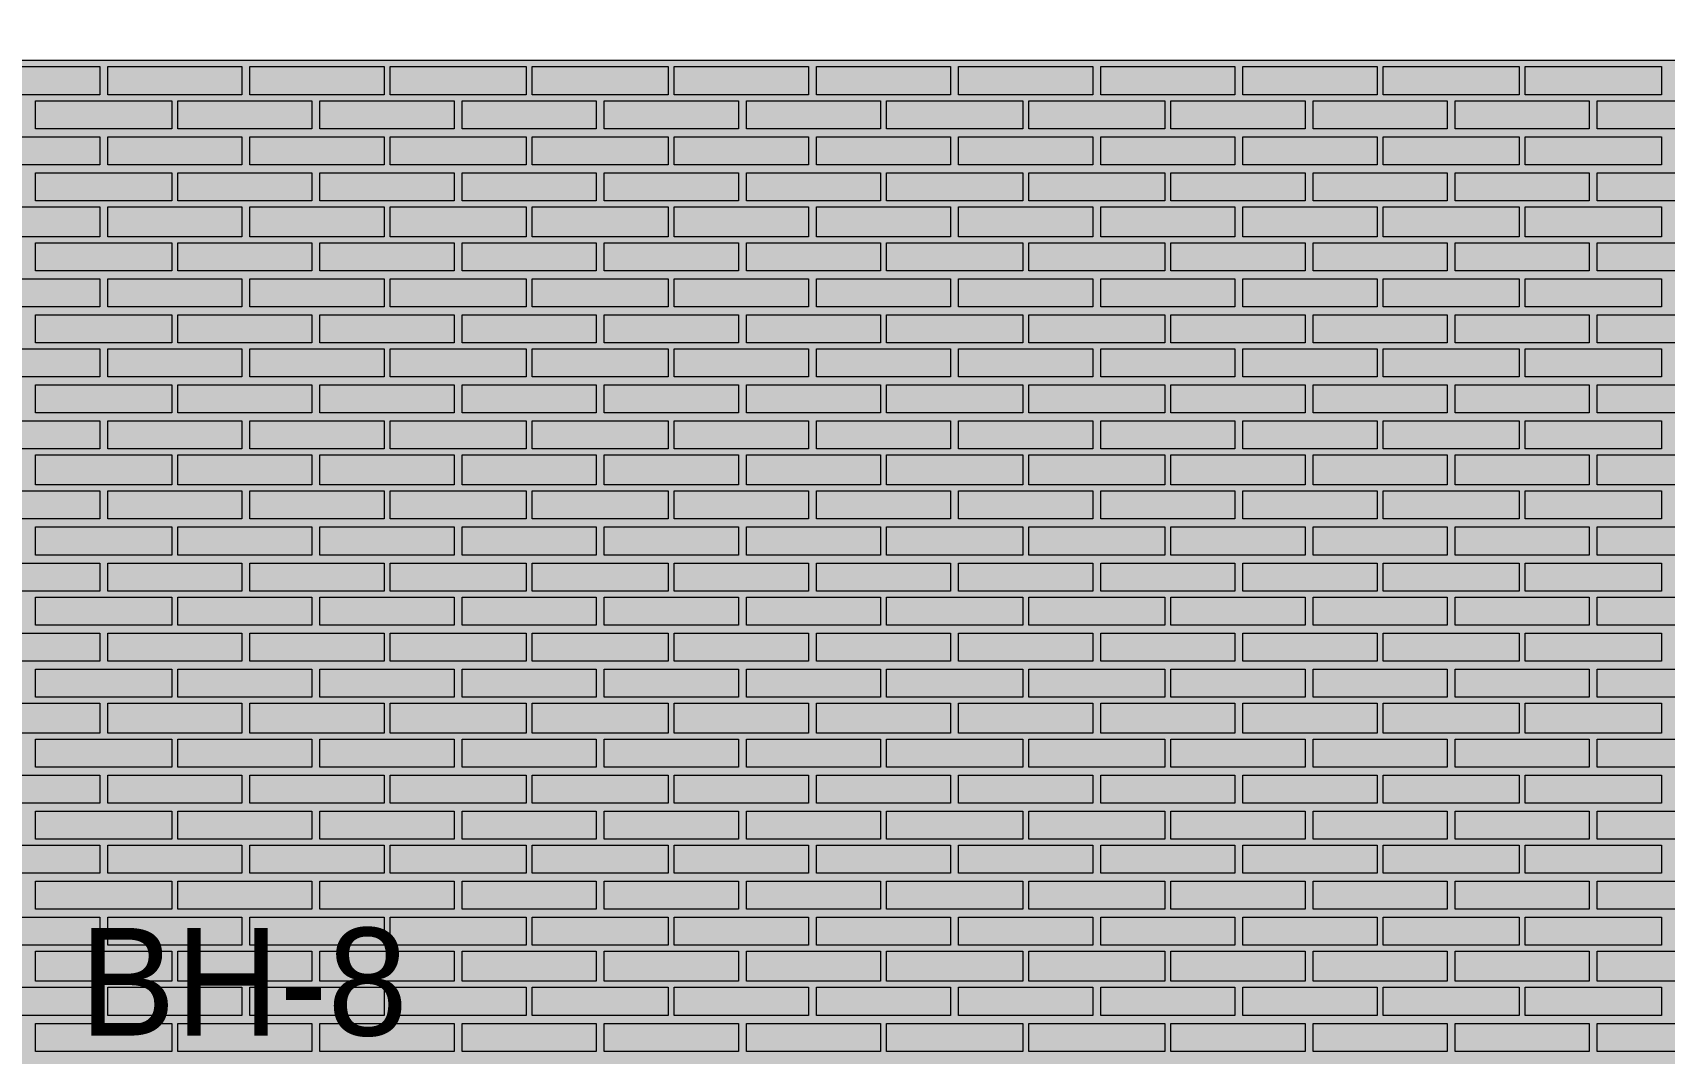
# Model space of a CAD drawing. Header units: millimetres. Extents: x -28928 to 100580, y -22867 to 36490.
# Drawn here: x -728 to 2720, y 27991 to 30148 of the extents above; entities that cross this region are included whole.
import ezdxf

# ---------------------------------------------------------------- set-up
doc = ezdxf.new("R2010")
doc.units = ezdxf.units.MM
doc.layers.add('PDF _Геометрия', color=7, linetype='Continuous', true_color=0x8f8e8d)
doc.layers.add('PDF _Сплошная заливка', color=7, linetype='Continuous', true_color=0xffffff)
doc.layers.add('PDF _Текст', color=7, linetype='Continuous')

msp = doc.modelspace()

# ---------------------------------------------------------------- hatches: boundary and pattern name
at = {"layer": 'PDF _Сплошная заливка', "true_color": 0xdcd6cf, "transparency": 33554559}
msp.add_hatch(color=254, dxfattribs=at).paths.add_polyline_path([(-18676.6, 16343.4), (-18676.6, 19592.6), (-17276.3, 19592.6), (-17276.3, 16343.4), (19112.6, 16343.4), (19112.6, 30089.1), (-21853.9, 30089.1), (-21853.9, 16343.4), (-21375.9, 16343.4), (-21375.9, 19592.6), (-19277.4, 19592.6), (-19277.4, 16343.4)])

# ---------------------------------------------------------------- linework, layer by layer
at = {"layer": 'PDF _Геометрия', "color": 7, "lineweight": 9}
msp.add_lwpolyline([(82320.3, 30089.1), (82320.3, 30207.6), (82320.3, 30089.1), (-21934.3, 30089.1), (-21934.3, 30207.6), (82320.3, 30207.6)], dxfattribs=at)
at = {"layer": 'PDF _Геометрия', "lineweight": 9}
for points in [[(-585.9, 30076.4), (-585.9, 30017.2), (-869.3, 30017.2), (-869.3, 30076.4)], [(-285.5, 30076.4), (-285.5, 30017.2), (-568.9, 30017.2), (-568.9, 30076.4)], [(14.9, 30076.4), (14.9, 30017.2), (-268.6, 30017.2), (-268.6, 30076.4)], [(315.3, 30076.4), (315.3, 30017.2), (27.6, 30017.2), (27.6, 30076.4)], [(615.7, 30076.4), (615.7, 30017.2), (328, 30017.2), (328, 30076.4)], [(911.8, 30076.4), (911.8, 30017.2), (628.4, 30017.2), (628.4, 30076.4)], [(1212.2, 30076.4), (1212.2, 30017.2), (928.7, 30017.2), (928.7, 30076.4)], [(1512.6, 30076.4), (1512.6, 30017.2), (1229.1, 30017.2), (1229.1, 30076.4)], [(1813, 30076.4), (1813, 30017.2), (1529.5, 30017.2), (1529.5, 30076.4)], [(2113.4, 30076.4), (2113.4, 30017.2), (1829.9, 30017.2), (1829.9, 30076.4)], [(2413.7, 30076.4), (2413.7, 30017.2), (2126.1, 30017.2), (2126.1, 30076.4)], [(2714.1, 30076.4), (2714.1, 30017.2), (2426.4, 30017.2), (2426.4, 30076.4)], [(-433.6, 29945.3), (-577.4, 29945.3), (-721.3, 29945.3), (-721.3, 30004.5), (-577.4, 30004.5), (-433.6, 30004.5)], [(-137.4, 29945.3), (-277, 29945.3), (-420.9, 29945.3), (-420.9, 30004.5), (-277, 30004.5), (-137.4, 30004.5)], [(163, 29945.3), (23.4, 29945.3), (-120.5, 29945.3), (-120.5, 30004.5), (23.4, 30004.5), (163, 30004.5)], [(463.4, 29945.3), (323.7, 29945.3), (179.9, 29945.3), (179.9, 30004.5), (323.7, 30004.5), (463.4, 30004.5)], [(763.7, 29945.3), (619.9, 29945.3), (480.3, 29945.3), (480.3, 30004.5), (619.9, 30004.5), (763.7, 30004.5)], [(1064.1, 29945.3), (920.3, 29945.3), (780.7, 29945.3), (780.7, 30004.5), (920.3, 30004.5), (1064.1, 30004.5)], [(1364.5, 29945.3), (1220.7, 29945.3), (1076.8, 29945.3), (1076.8, 30004.5), (1220.7, 30004.5), (1364.5, 30004.5)], [(1664.9, 29945.3), (1521.1, 29945.3), (1377.2, 29945.3), (1377.2, 30004.5), (1521.1, 30004.5), (1664.9, 30004.5)], [(1961.1, 29945.3), (1821.4, 29945.3), (1677.6, 29945.3), (1677.6, 30004.5), (1821.4, 30004.5), (1961.1, 30004.5)], [(2261.4, 29945.3), (2121.8, 29945.3), (1978, 29945.3), (1978, 30004.5), (2121.8, 30004.5), (2261.4, 30004.5)], [(2561.8, 29945.3), (2422.2, 29945.3), (2278.4, 29945.3), (2278.4, 30004.5), (2422.2, 30004.5), (2561.8, 30004.5)], [(2862.2, 29945.3), (2718.4, 29945.3), (2578.7, 29945.3), (2578.7, 30004.5), (2718.4, 30004.5), (2862.2, 30004.5)], [(-585.9, 29928.4), (-585.9, 29869.1), (-869.3, 29869.1), (-869.3, 29928.4)], [(-285.5, 29928.4), (-285.5, 29869.1), (-568.9, 29869.1), (-568.9, 29928.4)], [(14.9, 29928.4), (14.9, 29869.1), (-268.6, 29869.1), (-268.6, 29928.4)], [(315.3, 29928.4), (315.3, 29869.1), (27.6, 29869.1), (27.6, 29928.4)], [(615.7, 29928.4), (615.7, 29869.1), (328, 29869.1), (328, 29928.4)], [(911.8, 29928.4), (911.8, 29869.1), (628.4, 29869.1), (628.4, 29928.4)], [(1212.2, 29928.4), (1212.2, 29869.1), (928.7, 29869.1), (928.7, 29928.4)], [(1512.6, 29928.4), (1512.6, 29869.1), (1229.1, 29869.1), (1229.1, 29928.4)], [(1813, 29928.4), (1813, 29869.1), (1529.5, 29869.1), (1529.5, 29928.4)], [(2113.4, 29928.4), (2113.4, 29869.1), (1829.9, 29869.1), (1829.9, 29928.4)], [(2413.7, 29928.4), (2413.7, 29869.1), (2126.1, 29869.1), (2126.1, 29928.4)], [(2714.1, 29928.4), (2714.1, 29869.1), (2426.4, 29869.1), (2426.4, 29928.4)], [(-433.6, 29793), (-577.4, 29793), (-721.3, 29793), (-721.3, 29852.2), (-577.4, 29852.2), (-433.6, 29852.2)], [(-137.4, 29793), (-277, 29793), (-420.9, 29793), (-420.9, 29852.2), (-277, 29852.2), (-137.4, 29852.2)], [(163, 29793), (23.4, 29793), (-120.5, 29793), (-120.5, 29852.2), (23.4, 29852.2), (163, 29852.2)], [(463.4, 29793), (323.7, 29793), (179.9, 29793), (179.9, 29852.2), (323.7, 29852.2), (463.4, 29852.2)], [(763.7, 29793), (619.9, 29793), (480.3, 29793), (480.3, 29852.2), (619.9, 29852.2), (763.7, 29852.2)], [(1064.1, 29793), (920.3, 29793), (780.7, 29793), (780.7, 29852.2), (920.3, 29852.2), (1064.1, 29852.2)], [(1364.5, 29793), (1220.7, 29793), (1076.8, 29793), (1076.8, 29852.2), (1220.7, 29852.2), (1364.5, 29852.2)], [(1664.9, 29793), (1521.1, 29793), (1377.2, 29793), (1377.2, 29852.2), (1521.1, 29852.2), (1664.9, 29852.2)], [(1961.1, 29793), (1821.4, 29793), (1677.6, 29793), (1677.6, 29852.2), (1821.4, 29852.2), (1961.1, 29852.2)], [(2261.4, 29793), (2121.8, 29793), (1978, 29793), (1978, 29852.2), (2121.8, 29852.2), (2261.4, 29852.2)], [(2561.8, 29793), (2422.2, 29793), (2278.4, 29793), (2278.4, 29852.2), (2422.2, 29852.2), (2561.8, 29852.2)], [(2862.2, 29793), (2718.4, 29793), (2578.7, 29793), (2578.7, 29852.2), (2718.4, 29852.2), (2862.2, 29852.2)], [(-585.9, 29780.3), (-585.9, 29716.8), (-869.3, 29716.8), (-869.3, 29780.3)], [(-285.5, 29780.3), (-285.5, 29716.8), (-568.9, 29716.8), (-568.9, 29780.3)], [(14.9, 29780.3), (14.9, 29716.8), (-268.6, 29716.8), (-268.6, 29780.3)], [(315.3, 29780.3), (315.3, 29716.8), (27.6, 29716.8), (27.6, 29780.3)], [(615.7, 29780.3), (615.7, 29716.8), (328, 29716.8), (328, 29780.3)], [(911.8, 29780.3), (911.8, 29716.8), (628.4, 29716.8), (628.4, 29780.3)], [(1212.2, 29780.3), (1212.2, 29716.8), (928.7, 29716.8), (928.7, 29780.3)], [(1512.6, 29780.3), (1512.6, 29716.8), (1229.1, 29716.8), (1229.1, 29780.3)], [(1813, 29780.3), (1813, 29716.8), (1529.5, 29716.8), (1529.5, 29780.3)], [(2113.4, 29780.3), (2113.4, 29716.8), (1829.9, 29716.8), (1829.9, 29780.3)], [(2413.7, 29780.3), (2413.7, 29716.8), (2126.1, 29716.8), (2126.1, 29780.3)], [(2714.1, 29780.3), (2714.1, 29716.8), (2426.4, 29716.8), (2426.4, 29780.3)], [(-433.6, 29644.9), (-577.4, 29644.9), (-721.3, 29644.9), (-721.3, 29704.1), (-577.4, 29704.1), (-433.6, 29704.1)], [(-137.4, 29644.9), (-277, 29644.9), (-420.9, 29644.9), (-420.9, 29704.1), (-277, 29704.1), (-137.4, 29704.1)], [(163, 29644.9), (23.4, 29644.9), (-120.5, 29644.9), (-120.5, 29704.1), (23.4, 29704.1), (163, 29704.1)], [(463.4, 29644.9), (323.7, 29644.9), (179.9, 29644.9), (179.9, 29704.1), (323.7, 29704.1), (463.4, 29704.1)], [(763.7, 29644.9), (619.9, 29644.9), (480.3, 29644.9), (480.3, 29704.1), (619.9, 29704.1), (763.7, 29704.1)], [(1064.1, 29644.9), (920.3, 29644.9), (780.7, 29644.9), (780.7, 29704.1), (920.3, 29704.1), (1064.1, 29704.1)], [(1364.5, 29644.9), (1220.7, 29644.9), (1076.8, 29644.9), (1076.8, 29704.1), (1220.7, 29704.1), (1364.5, 29704.1)], [(1664.9, 29644.9), (1521.1, 29644.9), (1377.2, 29644.9), (1377.2, 29704.1), (1521.1, 29704.1), (1664.9, 29704.1)], [(1961.1, 29644.9), (1821.4, 29644.9), (1677.6, 29644.9), (1677.6, 29704.1), (1821.4, 29704.1), (1961.1, 29704.1)], [(2261.4, 29644.9), (2121.8, 29644.9), (1978, 29644.9), (1978, 29704.1), (2121.8, 29704.1), (2261.4, 29704.1)], [(2561.8, 29644.9), (2422.2, 29644.9), (2278.4, 29644.9), (2278.4, 29704.1), (2422.2, 29704.1), (2561.8, 29704.1)], [(2862.2, 29644.9), (2718.4, 29644.9), (2578.7, 29644.9), (2578.7, 29704.1), (2718.4, 29704.1), (2862.2, 29704.1)], [(-585.9, 29628), (-585.9, 29568.7), (-869.3, 29568.7), (-869.3, 29628)], [(-285.5, 29628), (-285.5, 29568.7), (-568.9, 29568.7), (-568.9, 29628)], [(14.9, 29628), (14.9, 29568.7), (-268.6, 29568.7), (-268.6, 29628)], [(315.3, 29628), (315.3, 29568.7), (27.6, 29568.7), (27.6, 29628)], [(615.7, 29628), (615.7, 29568.7), (328, 29568.7), (328, 29628)], [(911.8, 29628), (911.8, 29568.7), (628.4, 29568.7), (628.4, 29628)], [(1212.2, 29628), (1212.2, 29568.7), (928.7, 29568.7), (928.7, 29628)], [(1512.6, 29628), (1512.6, 29568.7), (1229.1, 29568.7), (1229.1, 29628)], [(1813, 29628), (1813, 29568.7), (1529.5, 29568.7), (1529.5, 29628)], [(2113.4, 29628), (2113.4, 29568.7), (1829.9, 29568.7), (1829.9, 29628)], [(2413.7, 29628), (2413.7, 29568.7), (2126.1, 29568.7), (2126.1, 29628)], [(2714.1, 29628), (2714.1, 29568.7), (2426.4, 29568.7), (2426.4, 29628)], [(-433.6, 29492.6), (-577.4, 29492.6), (-721.3, 29492.6), (-721.3, 29551.8), (-577.4, 29551.8), (-433.6, 29551.8)], [(-137.4, 29492.6), (-277, 29492.6), (-420.9, 29492.6), (-420.9, 29551.8), (-277, 29551.8), (-137.4, 29551.8)], [(163, 29492.6), (23.4, 29492.6), (-120.5, 29492.6), (-120.5, 29551.8), (23.4, 29551.8), (163, 29551.8)], [(463.4, 29492.6), (323.7, 29492.6), (179.9, 29492.6), (179.9, 29551.8), (323.7, 29551.8), (463.4, 29551.8)], [(763.7, 29492.6), (619.9, 29492.6), (480.3, 29492.6), (480.3, 29551.8), (619.9, 29551.8), (763.7, 29551.8)], [(1064.1, 29492.6), (920.3, 29492.6), (780.7, 29492.6), (780.7, 29551.8), (920.3, 29551.8), (1064.1, 29551.8)], [(1364.5, 29492.6), (1220.7, 29492.6), (1076.8, 29492.6), (1076.8, 29551.8), (1220.7, 29551.8), (1364.5, 29551.8)], [(1664.9, 29492.6), (1521.1, 29492.6), (1377.2, 29492.6), (1377.2, 29551.8), (1521.1, 29551.8), (1664.9, 29551.8)], [(1961.1, 29492.6), (1821.4, 29492.6), (1677.6, 29492.6), (1677.6, 29551.8), (1821.4, 29551.8), (1961.1, 29551.8)], [(2261.4, 29492.6), (2121.8, 29492.6), (1978, 29492.6), (1978, 29551.8), (2121.8, 29551.8), (2261.4, 29551.8)], [(2561.8, 29492.6), (2422.2, 29492.6), (2278.4, 29492.6), (2278.4, 29551.8), (2422.2, 29551.8), (2561.8, 29551.8)], [(2862.2, 29492.6), (2718.4, 29492.6), (2578.7, 29492.6), (2578.7, 29551.8), (2718.4, 29551.8), (2862.2, 29551.8)], [(-585.9, 29479.9), (-585.9, 29420.7), (-869.3, 29420.7), (-869.3, 29479.9)], [(-285.5, 29479.9), (-285.5, 29420.7), (-568.9, 29420.7), (-568.9, 29479.9)], [(14.9, 29479.9), (14.9, 29420.7), (-268.6, 29420.7), (-268.6, 29479.9)], [(315.3, 29479.9), (315.3, 29420.7), (27.6, 29420.7), (27.6, 29479.9)], [(615.7, 29479.9), (615.7, 29420.7), (328, 29420.7), (328, 29479.9)], [(911.8, 29479.9), (911.8, 29420.7), (628.4, 29420.7), (628.4, 29479.9)], [(1212.2, 29479.9), (1212.2, 29420.7), (928.7, 29420.7), (928.7, 29479.9)], [(1512.6, 29479.9), (1512.6, 29420.7), (1229.1, 29420.7), (1229.1, 29479.9)], [(1813, 29479.9), (1813, 29420.7), (1529.5, 29420.7), (1529.5, 29479.9)], [(2113.4, 29479.9), (2113.4, 29420.7), (1829.9, 29420.7), (1829.9, 29479.9)], [(2413.7, 29479.9), (2413.7, 29420.7), (2126.1, 29420.7), (2126.1, 29479.9)], [(2714.1, 29479.9), (2714.1, 29420.7), (2426.4, 29420.7), (2426.4, 29479.9)], [(-433.6, 29344.5), (-577.4, 29344.5), (-721.3, 29344.5), (-721.3, 29403.7), (-577.4, 29403.7), (-433.6, 29403.7)], [(-137.4, 29344.5), (-277, 29344.5), (-420.9, 29344.5), (-420.9, 29403.7), (-277, 29403.7), (-137.4, 29403.7)], [(163, 29344.5), (23.4, 29344.5), (-120.5, 29344.5), (-120.5, 29403.7), (23.4, 29403.7), (163, 29403.7)], [(463.4, 29344.5), (323.7, 29344.5), (179.9, 29344.5), (179.9, 29403.7), (323.7, 29403.7), (463.4, 29403.7)], [(763.7, 29344.5), (619.9, 29344.5), (480.3, 29344.5), (480.3, 29403.7), (619.9, 29403.7), (763.7, 29403.7)], [(1064.1, 29344.5), (920.3, 29344.5), (780.7, 29344.5), (780.7, 29403.7), (920.3, 29403.7), (1064.1, 29403.7)], [(1364.5, 29344.5), (1220.7, 29344.5), (1076.8, 29344.5), (1076.8, 29403.7), (1220.7, 29403.7), (1364.5, 29403.7)], [(1664.9, 29344.5), (1521.1, 29344.5), (1377.2, 29344.5), (1377.2, 29403.7), (1521.1, 29403.7), (1664.9, 29403.7)], [(1961.1, 29344.5), (1821.4, 29344.5), (1677.6, 29344.5), (1677.6, 29403.7), (1821.4, 29403.7), (1961.1, 29403.7)], [(2261.4, 29344.5), (2121.8, 29344.5), (1978, 29344.5), (1978, 29403.7), (2121.8, 29403.7), (2261.4, 29403.7)], [(2561.8, 29344.5), (2422.2, 29344.5), (2278.4, 29344.5), (2278.4, 29403.7), (2422.2, 29403.7), (2561.8, 29403.7)], [(2862.2, 29344.5), (2718.4, 29344.5), (2578.7, 29344.5), (2578.7, 29403.7), (2718.4, 29403.7), (2862.2, 29403.7)], [(-585.9, 29327.6), (-585.9, 29268.4), (-869.3, 29268.4), (-869.3, 29327.6)], [(-285.5, 29327.6), (-285.5, 29268.4), (-568.9, 29268.4), (-568.9, 29327.6)], [(14.9, 29327.6), (14.9, 29268.4), (-268.6, 29268.4), (-268.6, 29327.6)], [(315.3, 29327.6), (315.3, 29268.4), (27.6, 29268.4), (27.6, 29327.6)], [(615.7, 29327.6), (615.7, 29268.4), (328, 29268.4), (328, 29327.6)], [(911.8, 29327.6), (911.8, 29268.4), (628.4, 29268.4), (628.4, 29327.6)], [(1212.2, 29327.6), (1212.2, 29268.4), (928.7, 29268.4), (928.7, 29327.6)], [(1512.6, 29327.6), (1512.6, 29268.4), (1229.1, 29268.4), (1229.1, 29327.6)], [(1813, 29327.6), (1813, 29268.4), (1529.5, 29268.4), (1529.5, 29327.6)], [(2113.4, 29327.6), (2113.4, 29268.4), (1829.9, 29268.4), (1829.9, 29327.6)], [(2413.7, 29327.6), (2413.7, 29268.4), (2126.1, 29268.4), (2126.1, 29327.6)], [(2714.1, 29327.6), (2714.1, 29268.4), (2426.4, 29268.4), (2426.4, 29327.6)], [(-433.6, 29192.2), (-577.4, 29192.2), (-721.3, 29192.2), (-721.3, 29255.7), (-577.4, 29255.7), (-433.6, 29255.7)], [(-137.4, 29192.2), (-277, 29192.2), (-420.9, 29192.2), (-420.9, 29255.7), (-277, 29255.7), (-137.4, 29255.7)], [(163, 29192.2), (23.4, 29192.2), (-120.5, 29192.2), (-120.5, 29255.7), (23.4, 29255.7), (163, 29255.7)], [(463.4, 29192.2), (323.7, 29192.2), (179.9, 29192.2), (179.9, 29255.7), (323.7, 29255.7), (463.4, 29255.7)], [(763.7, 29192.2), (619.9, 29192.2), (480.3, 29192.2), (480.3, 29255.7), (619.9, 29255.7), (763.7, 29255.7)], [(1064.1, 29192.2), (920.3, 29192.2), (780.7, 29192.2), (780.7, 29255.7), (920.3, 29255.7), (1064.1, 29255.7)], [(1364.5, 29192.2), (1220.7, 29192.2), (1076.8, 29192.2), (1076.8, 29255.7), (1220.7, 29255.7), (1364.5, 29255.7)], [(1664.9, 29192.2), (1521.1, 29192.2), (1377.2, 29192.2), (1377.2, 29255.7), (1521.1, 29255.7), (1664.9, 29255.7)], [(1961.1, 29192.2), (1821.4, 29192.2), (1677.6, 29192.2), (1677.6, 29255.7), (1821.4, 29255.7), (1961.1, 29255.7)], [(2261.4, 29192.2), (2121.8, 29192.2), (1978, 29192.2), (1978, 29255.7), (2121.8, 29255.7), (2261.4, 29255.7)], [(2561.8, 29192.2), (2422.2, 29192.2), (2278.4, 29192.2), (2278.4, 29255.7), (2422.2, 29255.7), (2561.8, 29255.7)], [(2862.2, 29192.2), (2718.4, 29192.2), (2578.7, 29192.2), (2578.7, 29255.7), (2718.4, 29255.7), (2862.2, 29255.7)], [(-585.9, 29179.5), (-585.9, 29120.3), (-869.3, 29120.3), (-869.3, 29179.5)], [(-285.5, 29179.5), (-285.5, 29120.3), (-568.9, 29120.3), (-568.9, 29179.5)], [(14.9, 29179.5), (14.9, 29120.3), (-268.6, 29120.3), (-268.6, 29179.5)], [(315.3, 29179.5), (315.3, 29120.3), (27.6, 29120.3), (27.6, 29179.5)], [(615.7, 29179.5), (615.7, 29120.3), (328, 29120.3), (328, 29179.5)], [(911.8, 29179.5), (911.8, 29120.3), (628.4, 29120.3), (628.4, 29179.5)], [(1212.2, 29179.5), (1212.2, 29120.3), (928.7, 29120.3), (928.7, 29179.5)], [(1512.6, 29179.5), (1512.6, 29120.3), (1229.1, 29120.3), (1229.1, 29179.5)], [(1813, 29179.5), (1813, 29120.3), (1529.5, 29120.3), (1529.5, 29179.5)], [(2113.4, 29179.5), (2113.4, 29120.3), (1829.9, 29120.3), (1829.9, 29179.5)], [(2413.7, 29179.5), (2413.7, 29120.3), (2126.1, 29120.3), (2126.1, 29179.5)], [(2714.1, 29179.5), (2714.1, 29120.3), (2426.4, 29120.3), (2426.4, 29179.5)], [(-433.6, 29044.1), (-577.4, 29044.1), (-721.3, 29044.1), (-721.3, 29103.4), (-577.4, 29103.4), (-433.6, 29103.4)], [(-137.4, 29044.1), (-277, 29044.1), (-420.9, 29044.1), (-420.9, 29103.4), (-277, 29103.4), (-137.4, 29103.4)], [(163, 29044.1), (23.4, 29044.1), (-120.5, 29044.1), (-120.5, 29103.4), (23.4, 29103.4), (163, 29103.4)], [(463.4, 29044.1), (323.7, 29044.1), (179.9, 29044.1), (179.9, 29103.4), (323.7, 29103.4), (463.4, 29103.4)], [(763.7, 29044.1), (619.9, 29044.1), (480.3, 29044.1), (480.3, 29103.4), (619.9, 29103.4), (763.7, 29103.4)], [(1064.1, 29044.1), (920.3, 29044.1), (780.7, 29044.1), (780.7, 29103.4), (920.3, 29103.4), (1064.1, 29103.4)], [(1364.5, 29044.1), (1220.7, 29044.1), (1076.8, 29044.1), (1076.8, 29103.4), (1220.7, 29103.4), (1364.5, 29103.4)], [(1664.9, 29044.1), (1521.1, 29044.1), (1377.2, 29044.1), (1377.2, 29103.4), (1521.1, 29103.4), (1664.9, 29103.4)], [(1961.1, 29044.1), (1821.4, 29044.1), (1677.6, 29044.1), (1677.6, 29103.4), (1821.4, 29103.4), (1961.1, 29103.4)], [(2261.4, 29044.1), (2121.8, 29044.1), (1978, 29044.1), (1978, 29103.4), (2121.8, 29103.4), (2261.4, 29103.4)], [(2561.8, 29044.1), (2422.2, 29044.1), (2278.4, 29044.1), (2278.4, 29103.4), (2422.2, 29103.4), (2561.8, 29103.4)], [(2862.2, 29044.1), (2718.4, 29044.1), (2578.7, 29044.1), (2578.7, 29103.4), (2718.4, 29103.4), (2862.2, 29103.4)], [(-585.9, 29027.2), (-585.9, 28968), (-869.3, 28968), (-869.3, 29027.2)], [(-285.5, 29027.2), (-285.5, 28968), (-568.9, 28968), (-568.9, 29027.2)], [(14.9, 29027.2), (14.9, 28968), (-268.6, 28968), (-268.6, 29027.2)], [(315.3, 29027.2), (315.3, 28968), (27.6, 28968), (27.6, 29027.2)], [(615.7, 29027.2), (615.7, 28968), (328, 28968), (328, 29027.2)], [(911.8, 29027.2), (911.8, 28968), (628.4, 28968), (628.4, 29027.2)], [(1212.2, 29027.2), (1212.2, 28968), (928.7, 28968), (928.7, 29027.2)], [(1512.6, 29027.2), (1512.6, 28968), (1229.1, 28968), (1229.1, 29027.2)], [(1813, 29027.2), (1813, 28968), (1529.5, 28968), (1529.5, 29027.2)], [(2113.4, 29027.2), (2113.4, 28968), (1829.9, 28968), (1829.9, 29027.2)], [(2413.7, 29027.2), (2413.7, 28968), (2126.1, 28968), (2126.1, 29027.2)], [(2714.1, 29027.2), (2714.1, 28968), (2426.4, 28968), (2426.4, 29027.2)], [(-433.6, 28896), (-577.4, 28896), (-721.3, 28896), (-721.3, 28955.3), (-577.4, 28955.3), (-433.6, 28955.3)], [(-137.4, 28896), (-277, 28896), (-420.9, 28896), (-420.9, 28955.3), (-277, 28955.3), (-137.4, 28955.3)], [(163, 28896), (23.4, 28896), (-120.5, 28896), (-120.5, 28955.3), (23.4, 28955.3), (163, 28955.3)], [(463.4, 28896), (323.7, 28896), (179.9, 28896), (179.9, 28955.3), (323.7, 28955.3), (463.4, 28955.3)], [(763.7, 28896), (619.9, 28896), (480.3, 28896), (480.3, 28955.3), (619.9, 28955.3), (763.7, 28955.3)], [(1064.1, 28896), (920.3, 28896), (780.7, 28896), (780.7, 28955.3), (920.3, 28955.3), (1064.1, 28955.3)], [(1364.5, 28896), (1220.7, 28896), (1076.8, 28896), (1076.8, 28955.3), (1220.7, 28955.3), (1364.5, 28955.3)], [(1664.9, 28896), (1521.1, 28896), (1377.2, 28896), (1377.2, 28955.3), (1521.1, 28955.3), (1664.9, 28955.3)], [(1961.1, 28896), (1821.4, 28896), (1677.6, 28896), (1677.6, 28955.3), (1821.4, 28955.3), (1961.1, 28955.3)], [(2261.4, 28896), (2121.8, 28896), (1978, 28896), (1978, 28955.3), (2121.8, 28955.3), (2261.4, 28955.3)], [(2561.8, 28896), (2422.2, 28896), (2278.4, 28896), (2278.4, 28955.3), (2422.2, 28955.3), (2561.8, 28955.3)], [(2862.2, 28896), (2718.4, 28896), (2578.7, 28896), (2578.7, 28955.3), (2718.4, 28955.3), (2862.2, 28955.3)], [(-585.9, 28879.1), (-585.9, 28819.9), (-869.3, 28819.9), (-869.3, 28879.1)], [(-285.5, 28879.1), (-285.5, 28819.9), (-568.9, 28819.9), (-568.9, 28879.1)], [(14.9, 28879.1), (14.9, 28819.9), (-268.6, 28819.9), (-268.6, 28879.1)], [(315.3, 28879.1), (315.3, 28819.9), (27.6, 28819.9), (27.6, 28879.1)], [(615.7, 28879.1), (615.7, 28819.9), (328, 28819.9), (328, 28879.1)], [(911.8, 28879.1), (911.8, 28819.9), (628.4, 28819.9), (628.4, 28879.1)], [(1212.2, 28879.1), (1212.2, 28819.9), (928.7, 28819.9), (928.7, 28879.1)], [(1512.6, 28879.1), (1512.6, 28819.9), (1229.1, 28819.9), (1229.1, 28879.1)], [(1813, 28879.1), (1813, 28819.9), (1529.5, 28819.9), (1529.5, 28879.1)], [(2113.4, 28879.1), (2113.4, 28819.9), (1829.9, 28819.9), (1829.9, 28879.1)], [(2413.7, 28879.1), (2413.7, 28819.9), (2126.1, 28819.9), (2126.1, 28879.1)], [(2714.1, 28879.1), (2714.1, 28819.9), (2426.4, 28819.9), (2426.4, 28879.1)], [(-433.6, 28743.7), (-577.4, 28743.7), (-721.3, 28743.7), (-721.3, 28803), (-577.4, 28803), (-433.6, 28803)], [(-137.4, 28743.7), (-277, 28743.7), (-420.9, 28743.7), (-420.9, 28803), (-277, 28803), (-137.4, 28803)], [(163, 28743.7), (23.4, 28743.7), (-120.5, 28743.7), (-120.5, 28803), (23.4, 28803), (163, 28803)], [(463.4, 28743.7), (323.7, 28743.7), (179.9, 28743.7), (179.9, 28803), (323.7, 28803), (463.4, 28803)], [(763.7, 28743.7), (619.9, 28743.7), (480.3, 28743.7), (480.3, 28803), (619.9, 28803), (763.7, 28803)], [(1064.1, 28743.7), (920.3, 28743.7), (780.7, 28743.7), (780.7, 28803), (920.3, 28803), (1064.1, 28803)], [(1364.5, 28743.7), (1220.7, 28743.7), (1076.8, 28743.7), (1076.8, 28803), (1220.7, 28803), (1364.5, 28803)], [(1664.9, 28743.7), (1521.1, 28743.7), (1377.2, 28743.7), (1377.2, 28803), (1521.1, 28803), (1664.9, 28803)], [(1961.1, 28743.7), (1821.4, 28743.7), (1677.6, 28743.7), (1677.6, 28803), (1821.4, 28803), (1961.1, 28803)], [(2261.4, 28743.7), (2121.8, 28743.7), (1978, 28743.7), (1978, 28803), (2121.8, 28803), (2261.4, 28803)], [(2561.8, 28743.7), (2422.2, 28743.7), (2278.4, 28743.7), (2278.4, 28803), (2422.2, 28803), (2561.8, 28803)], [(2862.2, 28743.7), (2718.4, 28743.7), (2578.7, 28743.7), (2578.7, 28803), (2718.4, 28803), (2862.2, 28803)], [(-585.9, 28731), (-585.9, 28667.6), (-869.3, 28667.6), (-869.3, 28731)], [(-285.5, 28731), (-285.5, 28667.6), (-568.9, 28667.6), (-568.9, 28731)], [(14.9, 28731), (14.9, 28667.6), (-268.6, 28667.6), (-268.6, 28731)], [(315.3, 28731), (315.3, 28667.6), (27.6, 28667.6), (27.6, 28731)], [(615.7, 28731), (615.7, 28667.6), (328, 28667.6), (328, 28731)], [(911.8, 28731), (911.8, 28667.6), (628.4, 28667.6), (628.4, 28731)], [(1212.2, 28731), (1212.2, 28667.6), (928.7, 28667.6), (928.7, 28731)], [(1512.6, 28731), (1512.6, 28667.6), (1229.1, 28667.6), (1229.1, 28731)], [(1813, 28731), (1813, 28667.6), (1529.5, 28667.6), (1529.5, 28731)], [(2113.4, 28731), (2113.4, 28667.6), (1829.9, 28667.6), (1829.9, 28731)], [(2413.7, 28731), (2413.7, 28667.6), (2126.1, 28667.6), (2126.1, 28731)], [(2714.1, 28731), (2714.1, 28667.6), (2426.4, 28667.6), (2426.4, 28731)], [(-433.6, 28595.7), (-577.4, 28595.7), (-721.3, 28595.7), (-721.3, 28654.9), (-577.4, 28654.9), (-433.6, 28654.9)], [(-137.4, 28595.7), (-277, 28595.7), (-420.9, 28595.7), (-420.9, 28654.9), (-277, 28654.9), (-137.4, 28654.9)], [(163, 28595.7), (23.4, 28595.7), (-120.5, 28595.7), (-120.5, 28654.9), (23.4, 28654.9), (163, 28654.9)], [(463.4, 28595.7), (323.7, 28595.7), (179.9, 28595.7), (179.9, 28654.9), (323.7, 28654.9), (463.4, 28654.9)], [(763.7, 28595.7), (619.9, 28595.7), (480.3, 28595.7), (480.3, 28654.9), (619.9, 28654.9), (763.7, 28654.9)], [(1064.1, 28595.7), (920.3, 28595.7), (780.7, 28595.7), (780.7, 28654.9), (920.3, 28654.9), (1064.1, 28654.9)], [(1364.5, 28595.7), (1220.7, 28595.7), (1076.8, 28595.7), (1076.8, 28654.9), (1220.7, 28654.9), (1364.5, 28654.9)], [(1664.9, 28595.7), (1521.1, 28595.7), (1377.2, 28595.7), (1377.2, 28654.9), (1521.1, 28654.9), (1664.9, 28654.9)], [(1961.1, 28595.7), (1821.4, 28595.7), (1677.6, 28595.7), (1677.6, 28654.9), (1821.4, 28654.9), (1961.1, 28654.9)], [(2261.4, 28595.7), (2121.8, 28595.7), (1978, 28595.7), (1978, 28654.9), (2121.8, 28654.9), (2261.4, 28654.9)], [(2561.8, 28595.7), (2422.2, 28595.7), (2278.4, 28595.7), (2278.4, 28654.9), (2422.2, 28654.9), (2561.8, 28654.9)], [(2862.2, 28595.7), (2718.4, 28595.7), (2578.7, 28595.7), (2578.7, 28654.9), (2718.4, 28654.9), (2862.2, 28654.9)], [(-585.9, 28578.7), (-585.9, 28519.5), (-869.3, 28519.5), (-869.3, 28578.7)], [(-285.5, 28578.7), (-285.5, 28519.5), (-568.9, 28519.5), (-568.9, 28578.7)], [(14.9, 28578.7), (14.9, 28519.5), (-268.6, 28519.5), (-268.6, 28578.7)], [(315.3, 28578.7), (315.3, 28519.5), (27.6, 28519.5), (27.6, 28578.7)], [(615.7, 28578.7), (615.7, 28519.5), (328, 28519.5), (328, 28578.7)], [(911.8, 28578.7), (911.8, 28519.5), (628.4, 28519.5), (628.4, 28578.7)], [(1212.2, 28578.7), (1212.2, 28519.5), (928.7, 28519.5), (928.7, 28578.7)], [(1512.6, 28578.7), (1512.6, 28519.5), (1229.1, 28519.5), (1229.1, 28578.7)], [(1813, 28578.7), (1813, 28519.5), (1529.5, 28519.5), (1529.5, 28578.7)], [(2113.4, 28578.7), (2113.4, 28519.5), (1829.9, 28519.5), (1829.9, 28578.7)], [(2413.7, 28578.7), (2413.7, 28519.5), (2126.1, 28519.5), (2126.1, 28578.7)], [(2714.1, 28578.7), (2714.1, 28519.5), (2426.4, 28519.5), (2426.4, 28578.7)], [(-433.6, 28443.4), (-577.4, 28443.4), (-721.3, 28443.4), (-721.3, 28502.6), (-577.4, 28502.6), (-433.6, 28502.6)], [(-137.4, 28443.4), (-277, 28443.4), (-420.9, 28443.4), (-420.9, 28502.6), (-277, 28502.6), (-137.4, 28502.6)], [(163, 28443.4), (23.4, 28443.4), (-120.5, 28443.4), (-120.5, 28502.6), (23.4, 28502.6), (163, 28502.6)], [(463.4, 28443.4), (323.7, 28443.4), (179.9, 28443.4), (179.9, 28502.6), (323.7, 28502.6), (463.4, 28502.6)], [(763.7, 28443.4), (619.9, 28443.4), (480.3, 28443.4), (480.3, 28502.6), (619.9, 28502.6), (763.7, 28502.6)], [(1064.1, 28443.4), (920.3, 28443.4), (780.7, 28443.4), (780.7, 28502.6), (920.3, 28502.6), (1064.1, 28502.6)], [(1364.5, 28443.4), (1220.7, 28443.4), (1076.8, 28443.4), (1076.8, 28502.6), (1220.7, 28502.6), (1364.5, 28502.6)], [(1664.9, 28443.4), (1521.1, 28443.4), (1377.2, 28443.4), (1377.2, 28502.6), (1521.1, 28502.6), (1664.9, 28502.6)], [(1961.1, 28443.4), (1821.4, 28443.4), (1677.6, 28443.4), (1677.6, 28502.6), (1821.4, 28502.6), (1961.1, 28502.6)], [(2261.4, 28443.4), (2121.8, 28443.4), (1978, 28443.4), (1978, 28502.6), (2121.8, 28502.6), (2261.4, 28502.6)], [(2561.8, 28443.4), (2422.2, 28443.4), (2278.4, 28443.4), (2278.4, 28502.6), (2422.2, 28502.6), (2561.8, 28502.6)], [(2862.2, 28443.4), (2718.4, 28443.4), (2578.7, 28443.4), (2578.7, 28502.6), (2718.4, 28502.6), (2862.2, 28502.6)], [(-585.9, 28430.7), (-585.9, 28371.4), (-869.3, 28371.4), (-869.3, 28430.7)], [(-285.5, 28430.7), (-285.5, 28371.4), (-568.9, 28371.4), (-568.9, 28430.7)], [(14.9, 28430.7), (14.9, 28371.4), (-268.6, 28371.4), (-268.6, 28430.7)], [(315.3, 28430.7), (315.3, 28371.4), (27.6, 28371.4), (27.6, 28430.7)], [(615.7, 28430.7), (615.7, 28371.4), (328, 28371.4), (328, 28430.7)], [(911.8, 28430.7), (911.8, 28371.4), (628.4, 28371.4), (628.4, 28430.7)], [(1212.2, 28430.7), (1212.2, 28371.4), (928.7, 28371.4), (928.7, 28430.7)], [(1512.6, 28430.7), (1512.6, 28371.4), (1229.1, 28371.4), (1229.1, 28430.7)], [(1813, 28430.7), (1813, 28371.4), (1529.5, 28371.4), (1529.5, 28430.7)], [(2113.4, 28430.7), (2113.4, 28371.4), (1829.9, 28371.4), (1829.9, 28430.7)], [(2413.7, 28430.7), (2413.7, 28371.4), (2126.1, 28371.4), (2126.1, 28430.7)], [(2714.1, 28430.7), (2714.1, 28371.4), (2426.4, 28371.4), (2426.4, 28430.7)], [(-433.6, 28295.3), (-577.4, 28295.3), (-721.3, 28295.3), (-721.3, 28354.5), (-577.4, 28354.5), (-433.6, 28354.5)], [(-137.4, 28295.3), (-277, 28295.3), (-420.9, 28295.3), (-420.9, 28354.5), (-277, 28354.5), (-137.4, 28354.5)], [(163, 28295.3), (23.4, 28295.3), (-120.5, 28295.3), (-120.5, 28354.5), (23.4, 28354.5), (163, 28354.5)], [(463.4, 28295.3), (323.7, 28295.3), (179.9, 28295.3), (179.9, 28354.5), (323.7, 28354.5), (463.4, 28354.5)], [(763.7, 28295.3), (619.9, 28295.3), (480.3, 28295.3), (480.3, 28354.5), (619.9, 28354.5), (763.7, 28354.5)], [(1064.1, 28295.3), (920.3, 28295.3), (780.7, 28295.3), (780.7, 28354.5), (920.3, 28354.5), (1064.1, 28354.5)], [(1364.5, 28295.3), (1220.7, 28295.3), (1076.8, 28295.3), (1076.8, 28354.5), (1220.7, 28354.5), (1364.5, 28354.5)], [(1664.9, 28295.3), (1521.1, 28295.3), (1377.2, 28295.3), (1377.2, 28354.5), (1521.1, 28354.5), (1664.9, 28354.5)], [(1961.1, 28295.3), (1821.4, 28295.3), (1677.6, 28295.3), (1677.6, 28354.5), (1821.4, 28354.5), (1961.1, 28354.5)], [(2261.4, 28295.3), (2121.8, 28295.3), (1978, 28295.3), (1978, 28354.5), (2121.8, 28354.5), (2261.4, 28354.5)], [(2561.8, 28295.3), (2422.2, 28295.3), (2278.4, 28295.3), (2278.4, 28354.5), (2422.2, 28354.5), (2561.8, 28354.5)], [(2862.2, 28295.3), (2718.4, 28295.3), (2578.7, 28295.3), (2578.7, 28354.5), (2718.4, 28354.5), (2862.2, 28354.5)], [(-585.9, 28278.4), (-585.9, 28219.1), (-869.3, 28219.1), (-869.3, 28278.4)], [(-285.5, 28278.4), (-285.5, 28219.1), (-568.9, 28219.1), (-568.9, 28278.4)], [(14.9, 28278.4), (14.9, 28219.1), (-268.6, 28219.1), (-268.6, 28278.4)], [(315.3, 28278.4), (315.3, 28219.1), (27.6, 28219.1), (27.6, 28278.4)], [(615.7, 28278.4), (615.7, 28219.1), (328, 28219.1), (328, 28278.4)], [(911.8, 28278.4), (911.8, 28219.1), (628.4, 28219.1), (628.4, 28278.4)], [(1212.2, 28278.4), (1212.2, 28219.1), (928.7, 28219.1), (928.7, 28278.4)], [(1512.6, 28278.4), (1512.6, 28219.1), (1229.1, 28219.1), (1229.1, 28278.4)], [(1813, 28278.4), (1813, 28219.1), (1529.5, 28219.1), (1529.5, 28278.4)], [(2113.4, 28278.4), (2113.4, 28219.1), (1829.9, 28219.1), (1829.9, 28278.4)], [(2413.7, 28278.4), (2413.7, 28219.1), (2126.1, 28219.1), (2126.1, 28278.4)], [(2714.1, 28278.4), (2714.1, 28219.1), (2426.4, 28219.1), (2426.4, 28278.4)], [(-433.6, 28143), (-577.4, 28143), (-721.3, 28143), (-721.3, 28206.4), (-577.4, 28206.4), (-433.6, 28206.4)], [(-137.4, 28143), (-277, 28143), (-420.9, 28143), (-420.9, 28206.4), (-277, 28206.4), (-137.4, 28206.4)], [(163, 28143), (23.4, 28143), (-120.5, 28143), (-120.5, 28206.4), (23.4, 28206.4), (163, 28206.4)], [(463.4, 28143), (323.7, 28143), (179.9, 28143), (179.9, 28206.4), (323.7, 28206.4), (463.4, 28206.4)], [(763.7, 28143), (619.9, 28143), (480.3, 28143), (480.3, 28206.4), (619.9, 28206.4), (763.7, 28206.4)], [(1064.1, 28143), (920.3, 28143), (780.7, 28143), (780.7, 28206.4), (920.3, 28206.4), (1064.1, 28206.4)], [(1364.5, 28143), (1220.7, 28143), (1076.8, 28143), (1076.8, 28206.4), (1220.7, 28206.4), (1364.5, 28206.4)], [(1664.9, 28143), (1521.1, 28143), (1377.2, 28143), (1377.2, 28206.4), (1521.1, 28206.4), (1664.9, 28206.4)], [(1961.1, 28143), (1821.4, 28143), (1677.6, 28143), (1677.6, 28206.4), (1821.4, 28206.4), (1961.1, 28206.4)], [(2261.4, 28143), (2121.8, 28143), (1978, 28143), (1978, 28206.4), (2121.8, 28206.4), (2261.4, 28206.4)], [(2561.8, 28143), (2422.2, 28143), (2278.4, 28143), (2278.4, 28206.4), (2422.2, 28206.4), (2561.8, 28206.4)], [(2862.2, 28143), (2718.4, 28143), (2578.7, 28143), (2578.7, 28206.4), (2718.4, 28206.4), (2862.2, 28206.4)], [(-585.9, 28130.3), (-585.9, 28071), (-869.3, 28071), (-869.3, 28130.3)], [(-285.5, 28130.3), (-285.5, 28071), (-568.9, 28071), (-568.9, 28130.3)], [(14.9, 28130.3), (14.9, 28071), (-268.6, 28071), (-268.6, 28130.3)], [(315.3, 28130.3), (315.3, 28071), (27.6, 28071), (27.6, 28130.3)], [(615.7, 28130.3), (615.7, 28071), (328, 28071), (328, 28130.3)], [(911.8, 28130.3), (911.8, 28071), (628.4, 28071), (628.4, 28130.3)], [(1212.2, 28130.3), (1212.2, 28071), (928.7, 28071), (928.7, 28130.3)], [(1512.6, 28130.3), (1512.6, 28071), (1229.1, 28071), (1229.1, 28130.3)], [(1813, 28130.3), (1813, 28071), (1529.5, 28071), (1529.5, 28130.3)], [(2113.4, 28130.3), (2113.4, 28071), (1829.9, 28071), (1829.9, 28130.3)], [(2413.7, 28130.3), (2413.7, 28071), (2126.1, 28071), (2126.1, 28130.3)], [(2714.1, 28130.3), (2714.1, 28071), (2426.4, 28071), (2426.4, 28130.3)], [(-433.6, 27994.9), (-577.4, 27994.9), (-721.3, 27994.9), (-721.3, 28054.1), (-577.4, 28054.1), (-433.6, 28054.1)], [(-137.4, 27994.9), (-277, 27994.9), (-420.9, 27994.9), (-420.9, 28054.1), (-277, 28054.1), (-137.4, 28054.1)], [(163, 27994.9), (23.4, 27994.9), (-120.5, 27994.9), (-120.5, 28054.1), (23.4, 28054.1), (163, 28054.1)], [(463.4, 27994.9), (323.7, 27994.9), (179.9, 27994.9), (179.9, 28054.1), (323.7, 28054.1), (463.4, 28054.1)], [(763.7, 27994.9), (619.9, 27994.9), (480.3, 27994.9), (480.3, 28054.1), (619.9, 28054.1), (763.7, 28054.1)], [(1064.1, 27994.9), (920.3, 27994.9), (780.7, 27994.9), (780.7, 28054.1), (920.3, 28054.1), (1064.1, 28054.1)], [(1364.5, 27994.9), (1220.7, 27994.9), (1076.8, 27994.9), (1076.8, 28054.1), (1220.7, 28054.1), (1364.5, 28054.1)], [(1664.9, 27994.9), (1521.1, 27994.9), (1377.2, 27994.9), (1377.2, 28054.1), (1521.1, 28054.1), (1664.9, 28054.1)], [(1961.1, 27994.9), (1821.4, 27994.9), (1677.6, 27994.9), (1677.6, 28054.1), (1821.4, 28054.1), (1961.1, 28054.1)], [(2261.4, 27994.9), (2121.8, 27994.9), (1978, 27994.9), (1978, 28054.1), (2121.8, 28054.1), (2261.4, 28054.1)], [(2561.8, 27994.9), (2422.2, 27994.9), (2278.4, 27994.9), (2278.4, 28054.1), (2422.2, 28054.1), (2561.8, 28054.1)], [(2862.2, 27994.9), (2718.4, 27994.9), (2578.7, 27994.9), (2578.7, 28054.1), (2718.4, 28054.1), (2862.2, 28054.1)]]:
    msp.add_lwpolyline(points, close=True, dxfattribs=at)

# ---------------------------------------------------------------- texts
at = {"layer": 'PDF _Текст', "insert": (-628.8, 28140.5), "char_height": 227.71, "attachment_point": 4, "style": ''}
msp.add_mtext('ВН-8', dxfattribs=at)

doc.saveas('drawing.dxf')
